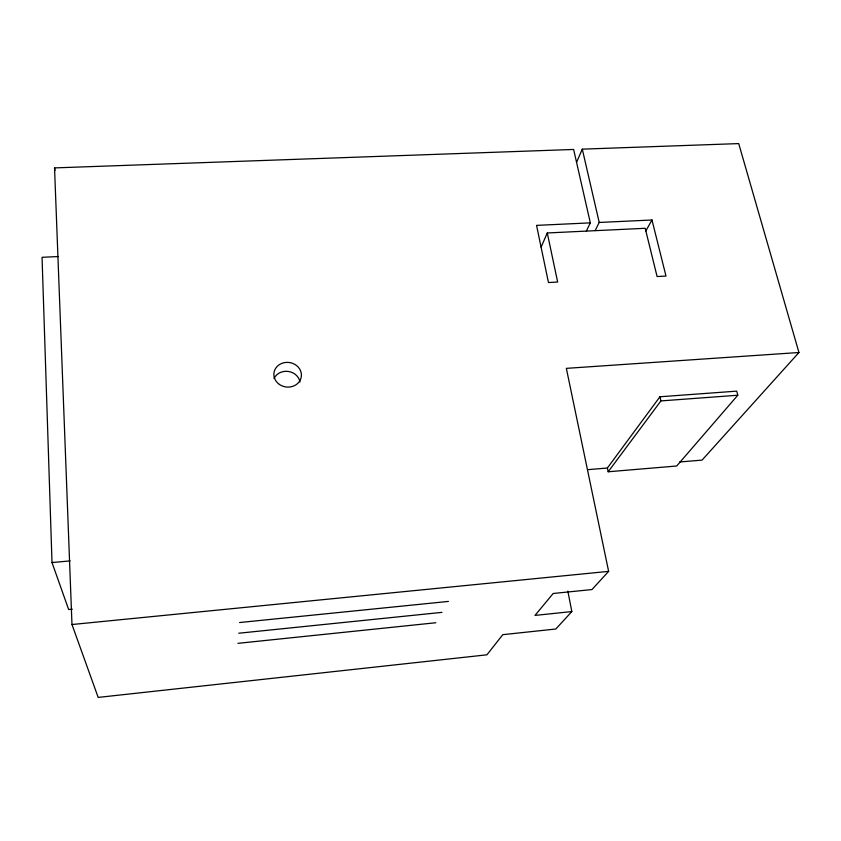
<?xml version="1.0" encoding="UTF-8"?>
<svg xmlns="http://www.w3.org/2000/svg" width="841" height="841" viewBox="0 0 841 841"><rect width="100%" height="100%" fill="white"/><g stroke="black" fill="none" stroke-linecap="round" stroke-linejoin="round"><path stroke-width="1.26" d="M576.558 162.345L582.298 149.151L738.713 143.59L798.95 352.505L702.067 460.111L679.57 461.993M541.12 247.096L547.281 232.968L645.194 228.289L657.094 276.542L665.988 276.058L651.985 219.995L599.212 222.455L595.207 230.518M586.314 231.138L590.329 222.865L573.625 149.456L54.539 167.906L71.979 624.527L98.176 697.41L486.928 654.813L502.781 634.671L555.848 629.005L571.817 611.565L567.854 591.139M645.688 231.191L651.985 219.995M607.37 468.027L659.943 396.773L736.727 391.139L737.799 395.228L676.7 466.009L608.169 471.769L607.37 468.027L587.87 469.656M608.169 471.769L660.921 400.915L737.799 395.228M798.95 352.505L566.35 368.358L608.632 571.365L591.98 589.552L553.199 593.483L534.992 615.412L571.817 611.565M237.95 643.333L435.859 622.739M238.739 633.231L441.967 612.364M239.569 622.54L448.421 601.42M71.979 624.527L608.632 571.365M72.347 609.178L68.657 609.536L52.005 562.545L42.05 257.314L58.271 256.537M52.005 562.545L70.171 560.905M590.329 222.865L536.558 225.377L548.469 282.544L557.657 282.04L547.281 232.968M659.943 396.773L660.921 400.915M582.298 149.151L599.212 222.455M54.539 167.906L55.012 170.471M274.019 378.482A13.614 12.216 7.2 0 1 288.211 371.428A13.614 12.216 7.2 0 1 299.985 382.003M279.391 384.432A13.803 12.342 7.4 0 0 301.32 376.537A13.803 12.342 7.4 0 0 282.198 363.238A13.803 12.342 7.4 0 0 279.391 384.432"/></g></svg>
